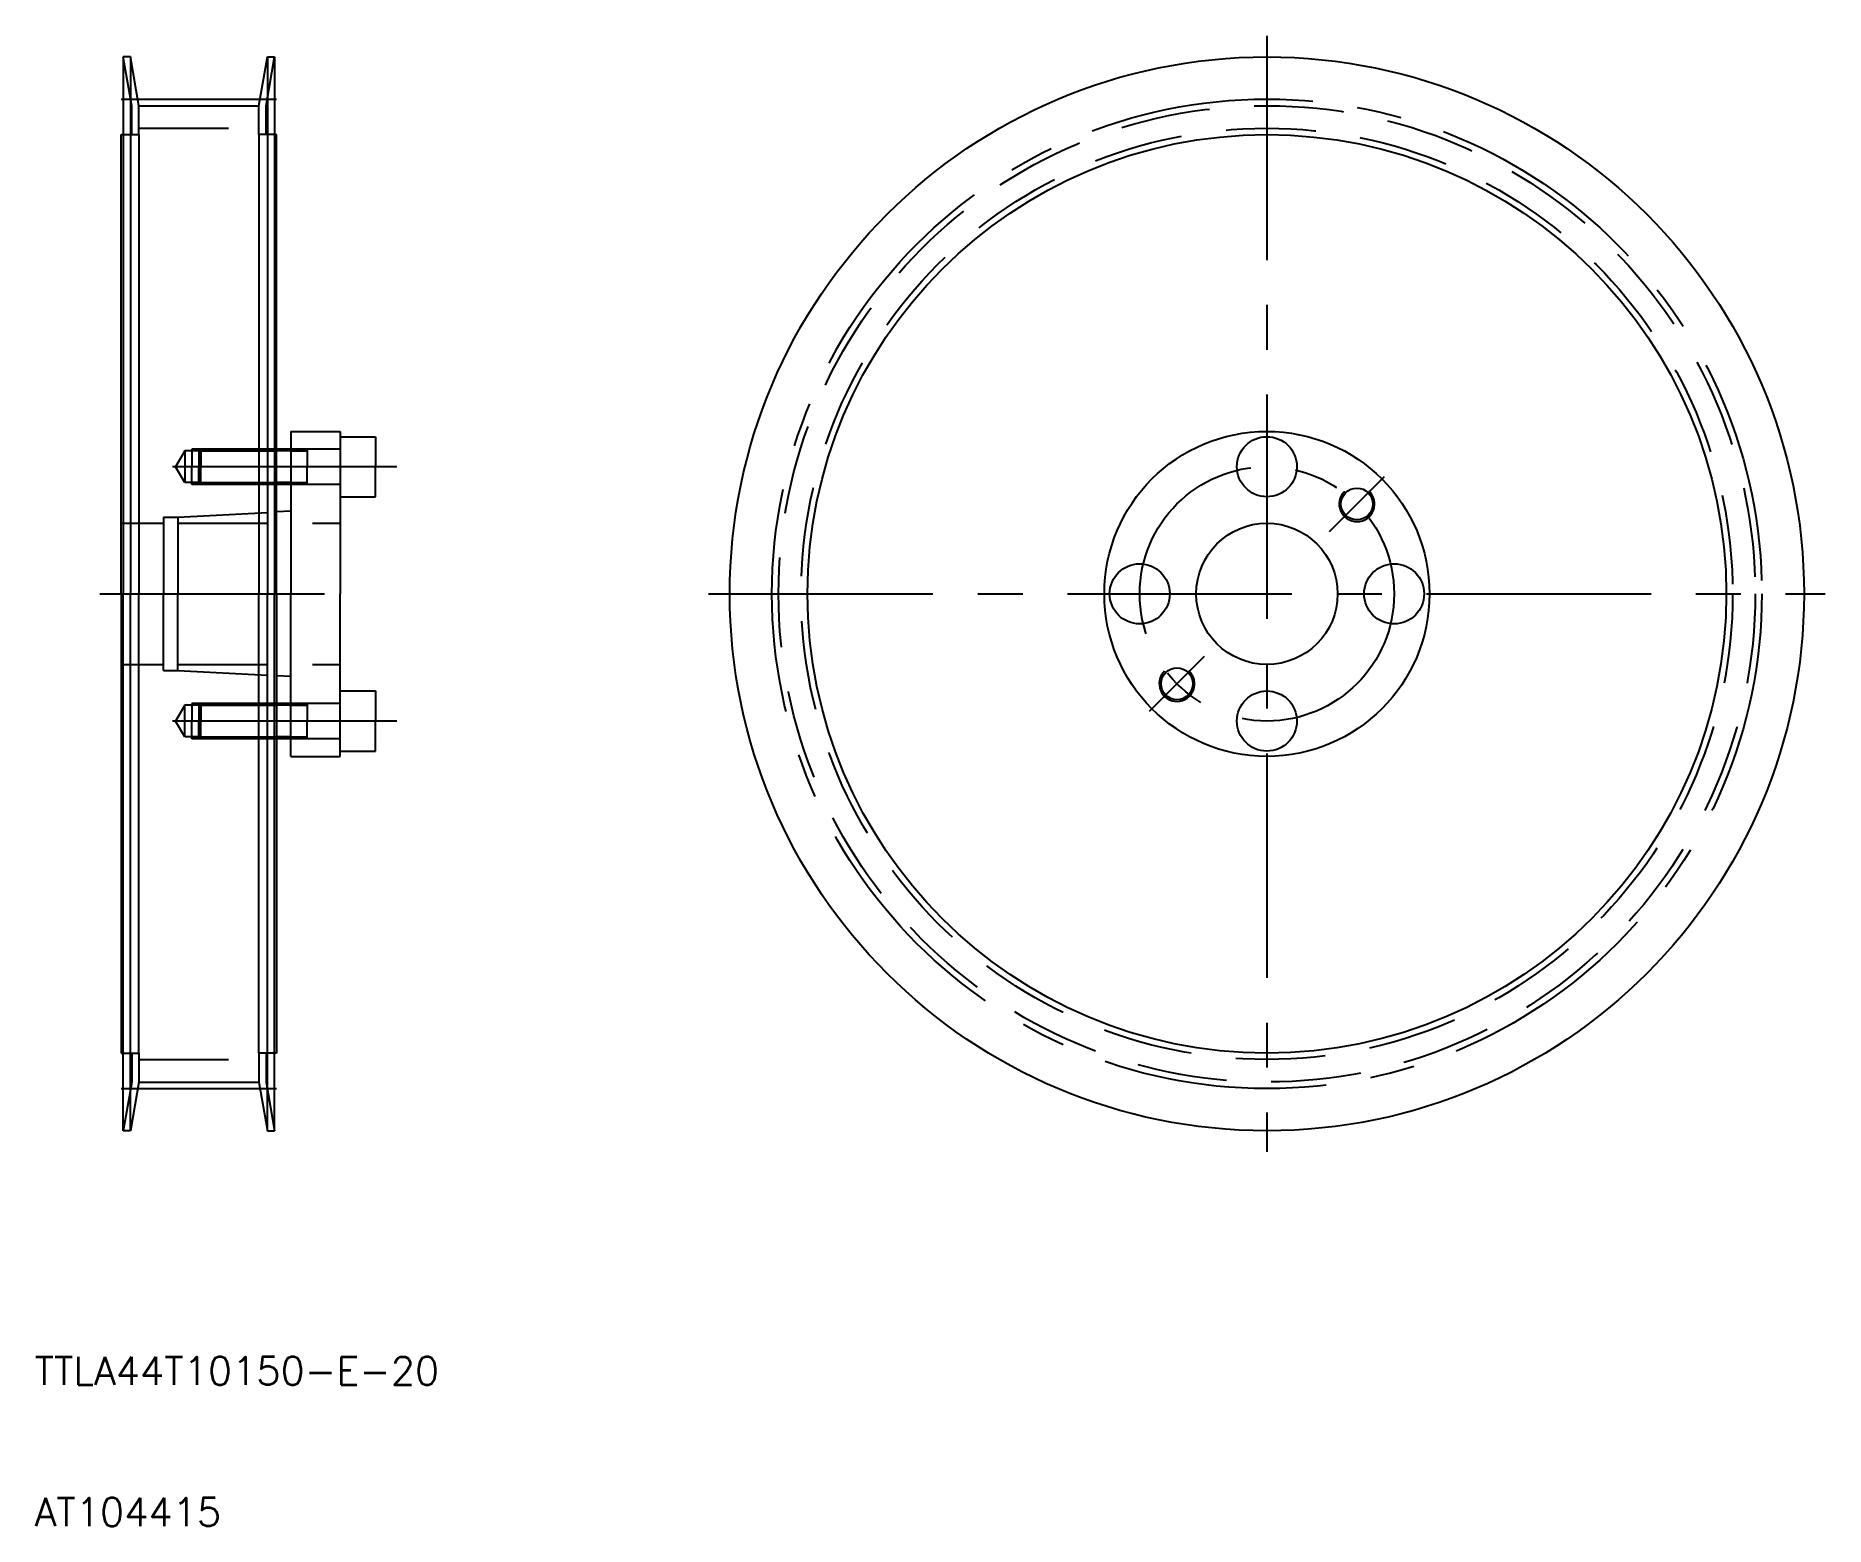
# Model space of a CAD drawing. Extents: x 62 to 315, y 68 to 279.
import ezdxf

# ---------------------------------------------------------------- set-up
doc = ezdxf.new("R2010")
doc.units = 0
doc.linetypes.add('CENTER', pattern=[50.8, 31.75, -6.35, 6.35, -6.35])
doc.linetypes.add('DASHED', pattern=[19.05, 12.7, -6.35])
doc.layers.get('0').update_dxf_attribs({"linetype": 'CONTINUOUS'})
doc.layers.add('CENTER', color=1, linetype='CENTER')
doc.styles.get("Standard").update_dxf_attribs({"font": 'txt.shx'})

msp = doc.modelspace()

# ---------------------------------------------------------------- linework, layer by layer
for p, q in [((75.05, 275.67), (74.05, 275.67)), ((74.05, 275.67), (74.05, 199.67)), ((76.25, 268.77), (75.05, 275.67)), ((75.05, 275.67), (75.05, 199.67)), ((93.25, 268.77), (94.45, 275.67)), ((94.45, 275.67), (95.45, 275.67)), ((94.45, 275.67), (94.45, 199.67)), ((95.45, 275.67), (95.45, 199.67)), ((76.25, 264.67), (76.25, 268.77)), ((76.25, 268.77), (93.25, 268.77)), ((93.25, 264.67), (93.25, 268.77)), ((73.75, 264.67), (74.05, 264.67)), ((73.75, 199.67), (73.75, 264.67)), ((76.25, 264.67), (76.25, 199.67)), ((93.25, 264.67), (93.25, 199.67)), ((95.75, 264.67), (95.45, 264.67)), ((95.75, 199.67), (95.75, 264.67)), ((97.75, 222.67), (104.75, 222.67)), ((97.75, 222.67), (97.75, 220.17)), ((104.75, 222.67), (104.75, 221.92)), ((104.75, 221.92), (104.75, 213.42)), ((104.75, 221.92), (109.75, 221.92)), ((109.75, 221.92), (109.75, 217.67)), ((97.75, 220.17), (95.75, 220.17)), ((97.75, 220.17), (97.75, 215.17)), ((109.75, 213.42), (109.75, 217.67)), ((97.75, 215.17), (95.75, 215.17)), ((97.75, 215.17), (97.75, 211.37)), ((104.75, 213.42), (104.75, 199.67)), ((104.75, 213.42), (109.75, 213.42)), ((97.75, 211.37), (95.75, 211.26)), ((97.75, 211.37), (97.75, 199.67)), ((73.75, 199.67), (73.75, 134.67)), ((74.05, 123.67), (74.05, 199.67)), ((75.05, 123.67), (75.05, 199.67)), ((76.25, 134.67), (76.25, 199.67)), ((93.25, 134.67), (93.25, 199.67)), ((94.45, 123.67), (94.45, 199.67)), ((95.45, 123.67), (95.45, 199.67)), ((95.75, 199.67), (95.75, 134.67)), ((97.75, 187.97), (97.75, 199.67)), ((104.75, 185.92), (104.75, 199.67)), ((97.75, 187.97), (95.75, 188.07)), ((97.75, 184.17), (97.75, 187.97)), ((104.75, 177.42), (104.75, 185.92)), ((104.75, 185.92), (109.75, 185.92)), ((109.75, 185.92), (109.75, 181.67)), ((97.75, 184.17), (95.75, 184.17)), ((97.75, 179.17), (97.75, 184.17)), ((109.75, 177.42), (109.75, 181.67)), ((97.75, 179.17), (95.75, 179.17)), ((97.75, 176.67), (97.75, 179.17)), ((104.75, 177.42), (109.75, 177.42)), ((104.75, 176.67), (104.75, 177.42)), ((97.75, 176.67), (104.75, 176.67)), ((73.75, 134.67), (74.05, 134.67)), ((76.25, 134.67), (76.25, 130.57)), ((93.25, 134.67), (93.25, 130.57)), ((95.75, 134.67), (95.45, 134.67)), ((76.25, 130.57), (75.05, 123.67)), ((76.25, 130.57), (93.25, 130.57)), ((93.25, 130.57), (94.45, 123.67)), ((75.05, 123.67), (74.05, 123.67)), ((94.45, 123.67), (95.45, 123.67))]:
    msp.add_line(p, q)
at = {"color": 3, "linetype": 'DASHED'}
for p, q in [((75.25, 268.77), (74.05, 275.67)), ((94.25, 268.77), (95.45, 275.67)), ((75.25, 264.67), (75.25, 268.77)), ((94.25, 264.67), (94.25, 268.77)), ((74.05, 264.67), (76.25, 264.67)), ((76.25, 265.57), (93.25, 265.57)), ((95.45, 264.67), (93.25, 264.67)), ((82.75, 219.92), (81.45, 217.67)), ((82.75, 219.92), (82.75, 215.42)), ((84.75, 219.92), (82.75, 219.92)), ((83.75, 220.17), (83.75, 217.67)), ((85, 220.17), (83.75, 220.17)), ((85, 220.17), (84.75, 219.92)), ((84.75, 219.92), (95.75, 219.92)), ((84.75, 219.92), (84.75, 217.67)), ((95.75, 220.17), (85, 220.17)), ((85, 220.17), (85, 217.67)), ((104.75, 220.17), (97.75, 220.17)), ((97.75, 219.92), (100.08, 219.92)), ((100.08, 220.17), (100.08, 217.67)), ((82.75, 215.42), (81.45, 217.67)), ((84.75, 215.42), (82.75, 215.42)), ((83.75, 215.17), (83.75, 217.67)), ((84.75, 215.42), (84.75, 217.67)), ((84.75, 215.42), (95.75, 215.42)), ((85, 215.17), (84.75, 215.42)), ((85, 215.17), (85, 217.67)), ((97.75, 215.42), (100.08, 215.42)), ((100.08, 215.17), (100.08, 217.67)), ((85, 215.17), (83.75, 215.17)), ((95.75, 215.17), (85, 215.17)), ((104.75, 215.17), (97.75, 215.17)), ((79.75, 210.52), (79.75, 199.67)), ((79.75, 210.52), (81.75, 210.52)), ((81.75, 210.52), (95.75, 211.26)), ((81.75, 210.52), (81.75, 199.67)), ((73.75, 209.67), (79.75, 209.67)), ((81.75, 209.67), (104.75, 209.67)), ((79.75, 188.82), (79.75, 199.67)), ((81.75, 188.82), (81.75, 199.67)), ((73.75, 189.67), (79.75, 189.67)), ((79.75, 188.82), (81.75, 188.82)), ((81.75, 189.67), (104.75, 189.67)), ((81.75, 188.82), (95.75, 188.07)), ((82.75, 183.92), (81.45, 181.67)), ((82.75, 179.42), (82.75, 183.92)), ((84.75, 183.92), (82.75, 183.92)), ((83.75, 184.17), (83.75, 181.67)), ((85, 184.17), (83.75, 184.17)), ((85, 184.17), (84.75, 183.92)), ((84.75, 183.92), (95.75, 183.92)), ((84.75, 183.92), (84.75, 181.67)), ((95.75, 184.17), (85, 184.17)), ((85, 184.17), (85, 181.67)), ((104.75, 184.17), (97.75, 184.17)), ((97.75, 183.92), (100.08, 183.92)), ((100.08, 184.17), (100.08, 181.67)), ((82.75, 179.42), (81.45, 181.67)), ((83.75, 179.17), (83.75, 181.67)), ((84.75, 179.42), (84.75, 181.67)), ((85, 179.17), (85, 181.67)), ((100.08, 179.17), (100.08, 181.67)), ((84.75, 179.42), (82.75, 179.42)), ((85, 179.17), (83.75, 179.17)), ((84.75, 179.42), (95.75, 179.42)), ((85, 179.17), (84.75, 179.42)), ((95.75, 179.17), (85, 179.17)), ((97.75, 179.42), (100.08, 179.42)), ((104.75, 179.17), (97.75, 179.17)), ((74.05, 134.67), (76.25, 134.67)), ((75.25, 134.67), (75.25, 130.57)), ((95.45, 134.67), (93.25, 134.67)), ((94.25, 134.67), (94.25, 130.57)), ((76.25, 133.77), (93.25, 133.77)), ((75.25, 130.57), (74.05, 123.67)), ((94.25, 130.57), (95.45, 123.67))]:
    msp.add_line(p, q, dxfattribs=at)
at = {"color": 3}
for p, q in [((97.75, 219.92), (95.75, 219.92)), ((97.75, 215.42), (95.75, 215.42)), ((97.75, 183.92), (95.75, 183.92)), ((97.75, 179.42), (95.75, 179.42))]:
    msp.add_line(p, q, dxfattribs=at)
for centre, radius in [((235.87, 199.67), 76), ((235.87, 199.67), 65), ((235.87, 199.67), 23), ((235.87, 199.67), 23), ((235.87, 217.67), 4.25), ((248.6, 212.4), 2.25), ((235.87, 199.67), 10), ((217.87, 199.67), 4.25), ((253.87, 199.67), 4.25), ((223.14, 186.94), 2.25), ((235.87, 181.67), 4.25)]:
    msp.add_circle(centre, radius)
at = {"color": 3, "linetype": 'DASHED'}
for radius in [69.1, 65.9]:
    msp.add_circle((235.87, 199.67), radius, dxfattribs=at)
at = {"color": 3}
for centre in [(248.6, 212.4), (223.14, 186.94)]:
    msp.add_arc(centre, 2.5, 135, 47, dxfattribs=at)
at = {"layer": 'CENTER'}
for p, q in [((235.87, 278.67), (235.87, 120.67)), ((73.75, 269.7), (95.75, 269.7)), ((70.75, 199.67), (104.75, 199.67)), ((156.87, 199.67), (314.87, 199.67)), ((73.75, 129.64), (95.75, 129.64))]:
    msp.add_line(p, q, dxfattribs=at)
at = {"layer": 'CENTER', "color": 1, "linetype": 'CENTER'}
for p, q in [((112.75, 217.67), (78.45, 217.67)), ((244.71, 208.51), (252.49, 216.28)), ((210.62, 199.67), (225.12, 199.67)), ((219.25, 183.05), (227.03, 190.83)), ((112.75, 181.67), (78.45, 181.67))]:
    msp.add_line(p, q, dxfattribs=at)
at = {"layer": 'CENTER'}
msp.add_circle((235.87, 199.67), 70.03, dxfattribs=at)
at = {"layer": 'CENTER', "color": 1, "linetype": 'CENTER'}
msp.add_circle((235.87, 199.67), 18, dxfattribs=at)

# ---------------------------------------------------------------- texts
for s, p in [('TTLA44T10150-E-20', (61.5, 87.69)), ('AT104415', (61.5, 67.69))]:
    msp.add_text(s, height=4).set_placement(p)

doc.saveas('drawing.dxf')
